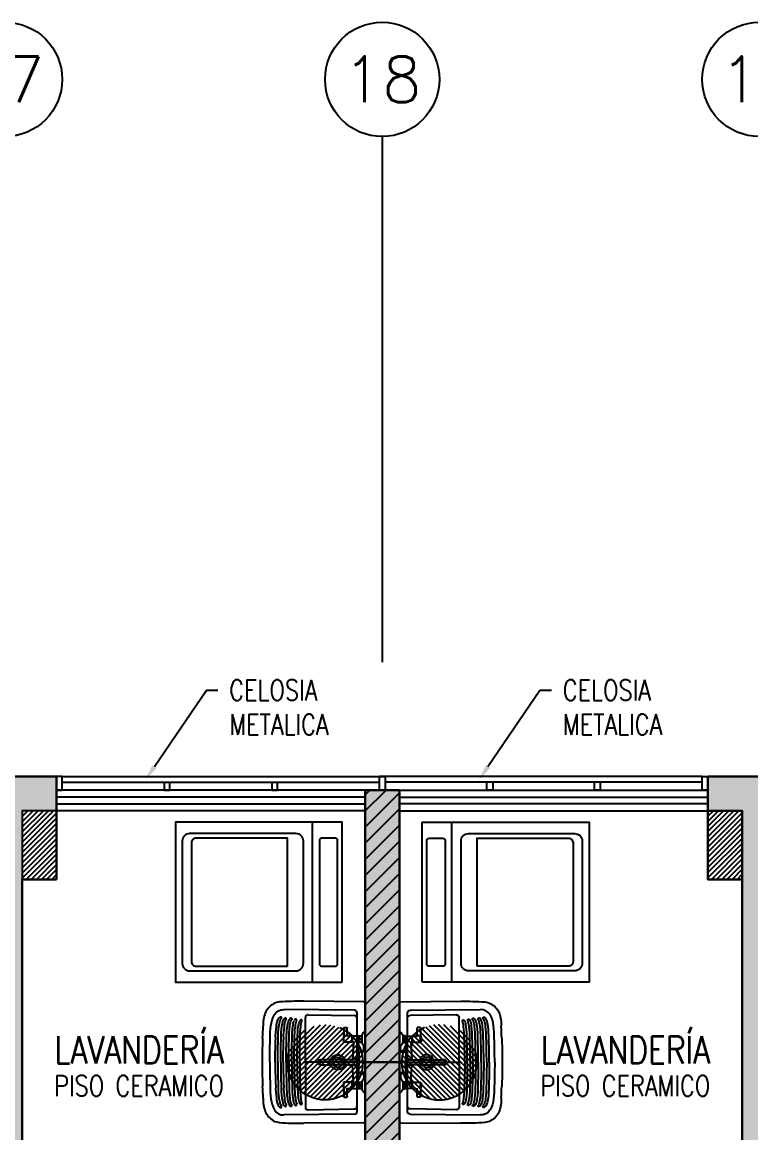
# Model space of a CAD drawing. Header units: millimetres. Extents: x -3 to 53, y -269 to 39.
# Drawn here: x 38.05 to 41.238, y -53.963 to -49.104 of the extents above; entities that cross this region are included whole.
import ezdxf
from ezdxf import colors
from ezdxf.entities.mleader import LeaderData, LeaderLine
from ezdxf.enums import TextEntityAlignment as Align
from ezdxf.math import Vec2, Vec3

# ---------------------------------------------------------------- set-up
doc = ezdxf.new("R2010")
doc.units = ezdxf.units.MM
doc.header["$LTSCALE"] = 15
doc.set_wipeout_variables(frame=1)
for name, pattern in [('DASHDOT', [1, 0.5, -0.25, 0, -0.25]), ('HIDDEN2', [0.1875, 0.125, -0.0625]), ('PHANTOM', [63.5, 31.75, -6.35, 6.35, -6.35, 6.35, -6.35]), ('PHANTOM2', [1.25, 0.625, -0.125, 0.125, -0.125, 0.125, -0.125])]:
    doc.linetypes.add(name, pattern=pattern)
doc.layers.get('0').update_dxf_attribs({"color": 250})
for name, color, linetype in [('A-COCINAS-LAV', 250, 'Continuous'), ('A-EJES', 251, 'PHANTOM'), ('A-EST HATCH', 250, 'Continuous'), ('A-EST PLACAS', 250, 'Continuous'), ('A-EST VIGAS', 250, 'HIDDEN2'), ('A-HATCH', 250, 'Continuous'), ('A-MOBILIARIO', 250, 'Continuous'), ('A-MURO BAJO', 251, 'Continuous'), ('A-TEXTO-ACABADO PISO', 250, 'Continuous'), ('A-TEXTO-AMBIENTE', 252, 'Continuous'), ('A-TEXTO-INDICACIONES', 250, 'Continuous'), ('MURO CF 60', 250, 'Continuous')]:
    doc.layers.add(name, color=color, linetype=linetype)
doc.layers.add('A-MUROS', color=252, linetype='Continuous', lineweight=30)
doc.styles.add('ROMANS', font='romans.shx', dxfattribs={"width": 0.8})
doc.styles.add('TXT_COTAS', font='romans.shx', dxfattribs={"width": 0.8})

# ---------------------------------------------------------------- blocks, each defined once
blk = doc.blocks.new('EST.PT')
at = {"layer": 'A-EST HATCH'}
h = blk.add_hatch(color=256, dxfattribs=at)
h.dxf.hatch_style = 1
h.paths.add_polyline_path([(39.55, -2.74), (39.55, 3.325), (38.05, 3.325), (38.05, 2.575), (37.9, 2.575), (37.9, 3.525), (39.7, 3.525), (39.7, 2.65), (41.2, 2.65), (41.2, 3.15), (41.35, 3.15), (41.35, 2.45), (39.7, 2.45), (39.7, -2.74)])
h.paths.add_polyline_path([(18.45, 7.325), (20.05, 7.325), (20.05, 10.425), (18.85, 10.425), (18.85, 10.575), (20.2, 10.575), (20.2, 7.175), (18.45, 7.175)])
h.paths.add_polyline_path([(17.65, 10.575), (17.5, 10.575), (17.5, 7.175), (17.65, 7.175)])
h.paths.add_polyline_path([(12.15, 11.05), (11.85, 11.05), (11.85, 10.9), (12, 10.9), (12, 7.825), (12.15, 7.825)])
h.paths.add_polyline_path([(15.1, 10.425), (15.1, 7.325), (16.7, 7.325), (16.7, 7.175), (14.95, 7.175), (14.95, 10.575), (16.3, 10.575), (16.3, 10.425)])
h.paths.add_polyline_path([(5.85, 10.9), (5.25, 10.9), (5.25, 11.05), (6, 11.05), (6, 7.65), (4.85, 7.65), (4.85, 7.8), (5.85, 7.8)])
h.paths.add_polyline_path([(4.05, 11.05), (4.05, 7.65), (3.9, 7.65), (3.9, 11.05)])
h.paths.add_polyline_path([(3.1, 7.8), (1.5, 7.8), (1.5, 10.9), (2.7, 10.9), (2.7, 11.05), (1.35, 11.05), (1.35, 7.65), (3.1, 7.65)])
h.paths.add_polyline_path([(5.85, -2.65), (5.25, -2.65), (5.25, -2.8), (6, -2.8), (6, 0.6), (4.85, 0.6), (4.85, 0.45), (5.85, 0.45)])
h.paths.add_polyline_path([(4.05, -2.8), (4.05, 0.6), (3.9, 0.6), (3.9, -2.8)])
h.paths.add_polyline_path([(3.1, 0.45), (1.5, 0.45), (1.5, -2.65), (2.7, -2.65), (2.7, -2.8), (1.35, -2.8), (1.35, 0.6), (3.1, 0.6)])
h.paths.add_polyline_path([(8.7, 0.7), (8.85, 0.7), (8.85, -2.65), (9, -2.65), (9, -2.8), (8.7, -2.8)])
h.paths.add_polyline_path([(18.45, 0.925), (20.05, 0.925), (20.05, -2.175), (18.85, -2.175), (18.85, -2.325), (20.2, -2.325), (20.2, 1.075), (18.45, 1.075)])
h.paths.add_polyline_path([(17.65, -2.325), (17.5, -2.325), (17.5, 1.075), (17.65, 1.075)])
h.paths.add_polyline_path([(12.15, -2.8), (11.85, -2.8), (11.85, -2.65), (12, -2.65), (12, 0.425), (12.15, 0.425)])
h.paths.add_polyline_path([(15.1, -2.175), (15.1, 0.925), (16.7, 0.925), (16.7, 1.075), (14.95, 1.075), (14.95, -2.325), (16.3, -2.325), (16.3, -2.175)])
h.paths.add_polyline_path([(31.6, 7.325), (30, 7.325), (30, 10.425), (31.2, 10.425), (31.2, 10.575), (29.85, 10.575), (29.85, 7.175), (31.6, 7.175)])
h.paths.add_polyline_path([(32.4, 10.575), (32.55, 10.575), (32.55, 7.175), (32.4, 7.175)])
h.paths.add_polyline_path([(38.2, 11.05), (38.2, 10.9), (38.05, 10.9), (38.05, 7.825), (37.9, 7.825), (37.9, 11.05)])
h.paths.add_polyline_path([(34.95, 10.425), (34.95, 7.325), (33.35, 7.325), (33.35, 7.175), (35.1, 7.175), (35.1, 10.575), (33.75, 10.575), (33.75, 10.425)])
h.paths.add_polyline_path([(39.7, 5.8), (41.35, 5.8), (41.35, 5.1), (41.2, 5.1), (41.2, 5.6), (39.7, 5.6), (39.7, 4.725), (37.9, 4.725), (37.9, 5.675), (38.05, 5.675), (38.05, 4.925), (39.55, 4.925), (39.55, 10.99), (39.7, 10.99)])
h.paths.add_polyline_path([(44.2, 10.9), (44.8, 10.9), (44.8, 11.05), (44.05, 11.05), (44.05, 7.65), (45.2, 7.65), (45.2, 7.8), (44.2, 7.8)])
h.paths.add_polyline_path([(46, 11.05), (46, 7.65), (46.15, 7.65), (46.15, 11.05)])
h.paths.add_polyline_path([(46.95, 7.8), (48.55, 7.8), (48.55, 10.9), (47.35, 10.9), (47.35, 11.05), (48.7, 11.05), (48.7, 7.65), (46.95, 7.65)])
h.paths.add_polyline_path([(46, -2.8), (46, 0.6), (46.15, 0.6), (46.15, -2.8)])
h.paths.add_polyline_path([(46.95, 0.45), (48.55, 0.45), (48.55, -2.65), (47.35, -2.65), (47.35, -2.8), (48.7, -2.8), (48.7, 0.6), (46.95, 0.6)])
h.paths.add_polyline_path([(41.35, 0.7), (41.2, 0.7), (41.2, -2.65), (41.05, -2.65), (41.05, -2.8), (41.35, -2.8)])
h.paths.add_polyline_path([(31.6, 0.925), (30, 0.925), (30, -2.175), (31.2, -2.175), (31.2, -2.325), (29.85, -2.325), (29.85, 1.075), (31.6, 1.075)])
h.paths.add_polyline_path([(32.4, -2.325), (32.55, -2.325), (32.55, 1.075), (32.4, 1.075)])
h.paths.add_polyline_path([(37.9, -2.8), (38.2, -2.8), (38.2, -2.65), (38.05, -2.65), (38.05, 0.425), (37.9, 0.425)])
h.paths.add_polyline_path([(34.95, -2.175), (34.95, 0.925), (33.35, 0.925), (33.35, 1.075), (35.1, 1.075), (35.1, -2.325), (33.75, -2.325), (33.75, -2.175)])
h.paths.add_polyline_path([(10.35, 3.525), (12.15, 3.525), (12.15, 2.575), (12, 2.575), (12, 3.325), (10.5, 3.325), (10.5, -2.74), (10.35, -2.74), (10.35, 2.45), (8.7, 2.45), (8.7, 3.15), (8.85, 3.15), (8.85, 2.65), (10.35, 2.65)])
h.paths.add_polyline_path([(44.05, -2.8), (44.05, 0.6), (45.2, 0.6), (45.2, 0.45), (44.2, 0.45), (44.2, -2.65), (44.8, -2.65), (44.8, -2.8)])
h.paths.add_polyline_path([(46.9532, 5.55), (47.1, 5.55), (47.1, 6.75), (44.95, 6.75), (44.95, 6.6), (45.4, 6.6), (45.4, 5), (45.6, 5), (45.6, 6.6), (46.95, 6.6), (46.95, 5.55)], flags=17)
h.paths.add_polyline_path([(46.9532, 2.7), (47.1, 2.7), (47.1, 1.5), (44.95, 1.5), (44.95, 1.65), (45.4, 1.65), (45.4, 3.25), (45.6, 3.25), (45.6, 1.65), (46.95, 1.65), (46.95, 2.7)], flags=17)
h.paths.add_polyline_path([(41.1999, 4.2), (44.05, 4.2), (44.05, 6.75), (44.2, 6.75), (44.2, 4.2), (46.95, 4.2), (46.95, 4.8), (47.1, 4.8), (47.1, 4.2), (49.9, 4.2), (49.9, 8.15), (49.85, 8.15), (49.85, 8.25), (50.05, 8.25), (50.05, 0), (49.85, 0), (49.85, 0.1), (49.9, 0.1), (49.9, 4.05), (47.1, 4.05), (47.1, 3.45), (46.95, 3.45), (46.95, 4.05), (44.2, 4.05), (44.2, 1.5), (44.05, 1.5), (44.05, 4.05), (41.1999, 4.05)])
h.paths.add_polyline_path([(41.35, 11.05), (41.35, 7.55), (41.2, 7.55), (41.2, 10.9), (41.05, 10.9), (41.05, 11.05)])
h.paths.add_polyline_path([(10.35, 10.99), (10.35, 5.8), (8.7, 5.8), (8.7, 5.1), (8.85, 5.1), (8.85, 5.6), (10.35, 5.6), (10.35, 4.725), (12.15, 4.725), (12.15, 5.675), (12, 5.675), (12, 4.925), (10.5, 4.925), (10.5, 10.99)])
h.paths.add_polyline_path([(2.95, 4.2), (0.15, 4.2), (0.15, 8.15), (0.2, 8.15), (0.2, 8.25), (0, 8.25), (0, 0), (0.2, 0), (0.2, 0.1), (0.15, 0.1), (0.15, 4.05), (2.95, 4.05), (2.95, 3.45), (3.1, 3.45), (3.1, 4.05), (5.85, 4.05), (5.85, 1.5), (6, 1.5), (6, 4.05), (8.8501, 4.05), (8.8501, 4.2), (6, 4.2), (6, 6.75), (5.85, 6.75), (5.85, 4.2), (3.1, 4.2), (3.1, 4.8), (2.95, 4.8)])
h.paths.add_polyline_path([(8.7, 11.05), (9, 11.05), (9, 10.9), (8.85, 10.9), (8.85, 7.55), (8.7, 7.55)])
h.paths.add_polyline_path([(3.0968, 5.55), (2.95, 5.55), (2.95, 6.75), (5.1, 6.75), (5.1, 6.6), (4.65, 6.6), (4.65, 5), (4.45, 5), (4.45, 6.6), (3.1, 6.6), (3.1, 5.55)], flags=17)
h.paths.add_polyline_path([(3.0968, 2.7), (2.95, 2.7), (2.95, 1.5), (5.1, 1.5), (5.1, 1.65), (4.65, 1.65), (4.65, 3.25), (4.45, 3.25), (4.45, 1.65), (3.1, 1.65), (3.1, 2.7)], flags=17)
h.paths.add_polyline_path([(23.35, 4.725), (23.2, 4.725), (23.2, 8.425), (23.35, 8.425)])
h.paths.add_polyline_path([(27.6, 4.725), (37, 4.725), (37, 4.875), (33.45, 4.875), (33.45, 6.275), (33.25, 6.275), (33.25, 4.875), (30.35, 4.875), (30.35, 6.275), (30.2, 6.275), (30.2, 4.875), (27.8, 4.875), (27.8, 6.125), (29.45, 6.125), (29.45, 6.275), (27.175, 6.275), (27.175, 6.125), (27.6, 6.125)])
h.paths.add_polyline_path([(27.15, 4.725), (25.15, 4.725), (25.15, 4.875), (27, 4.875), (27, 8.275), (25.15, 8.275), (25.15, 8.425), (27, 8.425), (27, 10.575), (27.85, 10.575), (27.85, 10.425), (27.15, 10.425)])
h.paths.add_polyline_path([(22.45, 6.125), (22.45, 4.725), (13.05, 4.725), (13.05, 4.875), (16.6, 4.875), (16.6, 6.275), (16.8, 6.275), (16.8, 4.875), (19.7, 4.875), (19.7, 6.275), (19.85, 6.275), (19.85, 4.875), (22.25, 4.875), (22.25, 6.125), (20.6, 6.125), (20.6, 6.275), (22.845, 6.275), (22.845, 6.125)])
h.paths.add_polyline_path([(22.87, 10.425), (22.2, 10.425), (22.2, 10.575), (23.02, 10.575), (23.02, 4.725), (22.87, 4.725)])
h.paths.add_polyline_path([(23.02, 1.95), (23.02, -2.325), (22.2, -2.325), (22.2, -2.175), (22.87, -2.175), (22.87, 1.95)])
h.paths.add_polyline_path([(21.05, 1.975), (21.05, 2.125), (22.82, 2.125), (22.82, 3.375), (20.3, 3.375), (20.3, 1.975), (20.15, 1.975), (20.15, 3.375), (16.8, 3.375), (16.8, 1.975), (16.6, 1.975), (16.6, 3.375), (13.05, 3.375), (13.05, 3.525), (23.02, 3.525), (23.02, 1.975)])
h.paths.add_polyline_path([(27, 1.95), (27, -1.775), (23.35, -1.775), (23.35, 0.875), (25.7, 0.875), (25.7, 1.425), (26, 1.425), (26, 1.575), (25.55, 1.575), (25.55, 1.025), (23.35, 1.025), (23.35, 3.375), (26, 3.375), (26, 3.525), (23.2, 3.525), (23.2, -1.925), (27, -1.925), (27, -2.325), (27.85, -2.325), (27.85, -2.175), (27.15, -2.175), (27.15, 1.95)])
h.paths.add_polyline_path([(29, 1.975), (29, 2.125), (27.2, 2.125), (27.2, 3.375), (29.75, 3.375), (29.75, 1.975), (29.9, 1.975), (29.9, 3.375), (33.25, 3.375), (33.25, 1.975), (33.45, 1.975), (33.45, 3.375), (37, 3.375), (37, 3.525), (27, 3.525), (27, 1.975)])
at = {"layer": 'A-EST PLACAS'}
for points in [[(38.2, 11.05), (38.2, 10.9), (38.05, 10.9), (38.05, 7.825), (37.9, 7.825), (37.9, 11.05)], [(41.35, 11.05), (41.35, 7.55), (41.2, 7.55), (41.2, 10.9), (41.05, 10.9), (41.05, 11.05)], [(39.7, 5.8), (41.35, 5.8), (41.35, 5.1), (41.2, 5.1), (41.2, 5.6), (39.7, 5.6), (39.7, 4.725), (37.9, 4.725), (37.9, 5.675), (38.05, 5.675), (38.05, 4.925), (39.55, 4.925), (39.55, 10.99), (39.7, 10.99)]]:
    blk.add_lwpolyline(points, close=True, dxfattribs=at)
at = {"layer": 'A-EST VIGAS'}
for points in [[(39.55, 10.99), (38.2, 10.99)], [(39.7, 10.99), (41.05, 10.99)]]:
    blk.add_lwpolyline(points, dxfattribs=at)
blk = doc.blocks.new('MEZCLADORA-P')
at = {"linetype": 'DASHDOT', "ltscale": 0.07}
blk.add_line((0, 0.2633), (0, -0.2869), dxfattribs=at)
for p, q in [((-0.1318, 0), (-0.0713, 0)), ((-0.0713, 0), (-0.0713, -0.0048)), ((0.0714, 0), (0.1319, 0)), ((0.1319, 0), (0.1319, -0.0048)), ((-0.1318, 0), (-0.1318, -0.0048)), ((-0.1178, -0.0145), (-0.0853, -0.0145)), ((-0.0875, -0.0265), (-0.1157, -0.0265)), ((-0.1141, -0.0265), (-0.1146, -0.027)), ((-0.0886, -0.027), (-0.1146, -0.027)), ((-0.1146, -0.027), (-0.1146, -0.056)), ((-0.0891, -0.0265), (-0.0886, -0.027)), ((-0.0886, -0.027), (-0.0886, -0.0285)), ((-0.0865, -0.0305), (-0.0015, -0.0262)), ((-0.011, -0.0405), (-0.011, -0.0805)), ((0.086, -0.0304), (0.0015, -0.0262)), ((0.011, -0.0805), (0.011, -0.0405)), ((0.0714, 0), (0.0714, -0.0048)), ((0.0854, -0.0145), (0.1179, -0.0145)), ((0.1157, -0.0265), (0.0875, -0.0265)), ((0.0886, -0.0265), (0.0881, -0.027)), ((0.1151, -0.027), (0.0881, -0.027)), ((0.0881, -0.0285), (0.0881, -0.027)), ((0.0926, -0.0379), (0.0926, -0.0379)), ((0.1146, -0.0265), (0.1151, -0.027)), ((0.1151, -0.056), (0.1151, -0.027)), ((-0.1526, -0.078), (-0.1501, -0.078)), ((-0.1526, -0.093), (-0.1526, -0.078)), ((-0.1501, -0.093), (-0.1526, -0.093)), ((-0.1242, -0.078), (-0.1501, -0.078)), ((-0.1501, -0.093), (-0.1242, -0.093)), ((-0.1129, -0.078), (-0.1242, -0.078)), ((-0.1242, -0.093), (-0.1129, -0.093)), ((-0.0876, -0.057), (-0.1156, -0.057)), ((-0.1156, -0.057), (-0.1156, -0.078)), ((-0.1146, -0.056), (-0.0886, -0.056)), ((-0.1141, -0.0565), (-0.1146, -0.056)), ((-0.0891, -0.0565), (-0.1141, -0.0565)), ((-0.1137, -0.093), (-0.1137, -0.0932)), ((-0.0876, -0.093), (-0.1129, -0.093)), ((-0.1031, -0.0954), (-0.1001, -0.0954)), ((-0.0895, -0.093), (-0.0895, -0.0932)), ((-0.0891, -0.0565), (-0.0886, -0.056)), ((-0.0886, -0.0525), (-0.0886, -0.056)), ((-0.0876, -0.057), (-0.0876, -0.093)), ((-0.0865, -0.0505), (-0.011, -0.0543)), ((-0.011, -0.0805), (-0.011, -0.1514)), ((0.086, -0.0506), (0.011, -0.0543)), ((0.011, -0.0805), (0.011, -0.1514)), ((0.1156, -0.057), (0.0876, -0.057)), ((0.0876, -0.057), (0.0876, -0.093)), ((0.1129, -0.093), (0.0876, -0.093)), ((0.0881, -0.056), (0.0881, -0.0525)), ((0.0881, -0.056), (0.1151, -0.056)), ((0.0886, -0.0565), (0.0881, -0.056)), ((0.1146, -0.0565), (0.0886, -0.0565)), ((0.0895, -0.093), (0.0895, -0.0932)), ((0.0896, -0.0565), (0.0896, -0.057)), ((0.1001, -0.0954), (0.1031, -0.0954)), ((0.1242, -0.078), (0.1129, -0.078)), ((0.1129, -0.093), (0.1242, -0.093)), ((0.1136, -0.0565), (0.1136, -0.057)), ((0.1137, -0.093), (0.1137, -0.0932)), ((0.1146, -0.0565), (0.1151, -0.056)), ((0.1156, -0.057), (0.1156, -0.078)), ((0.1501, -0.078), (0.1242, -0.078)), ((0.1242, -0.093), (0.1501, -0.093)), ((0.1501, -0.078), (0.1526, -0.078)), ((0.1526, -0.093), (0.1501, -0.093)), ((0.1526, -0.093), (0.1526, -0.078)), ((-0.011, -0.1514), (-0.011, -0.1885)), ((-0.011, -0.1885), (-0.011, -0.1905)), ((-0.011, -0.1969), (-0.011, -0.1905)), ((0.011, -0.1885), (0.011, -0.1514)), ((0.011, -0.1885), (0.011, -0.1905)), ((0.011, -0.1969), (0.011, -0.1905))]:
    blk.add_line(p, q)
for centre, radius, start, end in [((-0.1303, -0.0048), 0.0015, 180, 228.4626), ((-0.0982, 0.0315), 0.05, 228.4626, 246.8453), ((-0.1083, -0.0205), 0.0095, 140.8333, 144.6655), ((-0.1083, -0.0205), 0.0095, 215.3345, 219.1667), ((-0.0948, -0.0205), 0.0095, 35.3345, 39.1667), ((-0.0948, -0.0205), 0.0095, 320.8333, 324.6655), ((-0.105, 0.0315), 0.05, 293.1547, 311.5374), ((-0.0728, -0.0048), 0.0015, 311.5374, 0), ((0, -0.0405), 0.0143, 320.0451, 219.9549), ((0, -0.0405), 0.0143, 320.5275, 219.4725), ((0, -0.0405), 0.014, 321.7868, 218.2132), ((0, -0.0405), 0.011, 0, 180), ((0.0729, -0.0048), 0.0015, 180, 228.4626), ((0.105, 0.0315), 0.05, 228.4626, 246.8453), ((0.0949, -0.0205), 0.0095, 140.8333, 144.6655), ((0.0949, -0.0205), 0.0095, 215.3345, 219.1667), ((0.1084, -0.0205), 0.0095, 35.3345, 39.1667), ((0.1084, -0.0205), 0.0095, 320.8333, 324.6655), ((0.0982, 0.0315), 0.05, 293.1547, 311.5374), ((0.1304, -0.0048), 0.0015, 311.5374, 0), ((-0.1127, -0.0932), 0.001, 180, 255.7593), ((-0.1031, -0.0554), 0.04, 255.7593, 270), ((-0.1001, -0.0554), 0.04, 270, 284.2407), ((-0.0905, -0.0932), 0.001, 284.2407, 0), ((0.0905, -0.0932), 0.001, 180, 255.7593), ((0.1001, -0.0554), 0.04, 255.7593, 270), ((0.1031, -0.0554), 0.04, 270, 284.2407), ((0.1127, -0.0932), 0.001, 284.2407, 0)]:
    blk.add_arc(centre, radius, start, end)
for centre, major_axis, ratio, start_param, end_param in [((-0.0016, -0.0243), (0.00195, 0.00019), 0.977728, 4.694416, 4.711947), ((0.0016, -0.0243), (0.00197, -0.00016), 0.989596, 4.695691, 4.715329), ((0, -0.1905), (-0.011, 0), 0.927184, 0, 3.141593), ((0, -0.1905), (0.011, 0), 0.927184, 3.141593, 6.283185)]:
    blk.add_ellipse(centre, major_axis=major_axis, ratio=ratio, start_param=start_param, end_param=end_param)
for points, knots in [([(-0.1161, -0.026), (-0.1161, -0.026), (-0.1161, -0.0259), (-0.1161, -0.0257), (-0.1161, -0.0255), (-0.1161, -0.0251), (-0.1161, -0.0248), (-0.1161, -0.0244), (-0.1161, -0.0242), (-0.1161, -0.0237), (-0.1161, -0.0234), (-0.1161, -0.0228), (-0.1161, -0.0223), (-0.1161, -0.0214), (-0.1161, -0.0209), (-0.1161, -0.0201), (-0.1161, -0.0196), (-0.1161, -0.0187), (-0.1161, -0.0182), (-0.1161, -0.0176), (-0.1161, -0.0173), (-0.1161, -0.0168), (-0.1161, -0.0166), (-0.1161, -0.0162), (-0.1161, -0.0159), (-0.1161, -0.0155), (-0.1161, -0.0153), (-0.1161, -0.0151), (-0.1161, -0.015), (-0.1161, -0.015)], [1.912506, 1.912506, 1.912506, 1.912506, 2.09167, 2.09167, 2.270834, 2.270834, 2.409757, 2.409757, 2.503909, 2.503909, 2.59806, 2.59806, 2.741232, 2.741232, 2.868759, 2.868759, 2.996286, 2.996286, 3.139457, 3.139457, 3.233609, 3.233609, 3.32776, 3.32776, 3.466683, 3.466683, 3.645847, 3.645847, 3.825012, 3.825012, 3.825012, 3.825012]), ([(-0.1088, -0.026), (-0.1083, -0.026), (-0.1078, -0.0259), (-0.1067, -0.0257), (-0.1061, -0.0255), (-0.1053, -0.0251), (-0.1049, -0.0248), (-0.1043, -0.0244), (-0.1041, -0.0242), (-0.1036, -0.0237), (-0.1034, -0.0234), (-0.103, -0.0228), (-0.1028, -0.0223), (-0.1026, -0.0214), (-0.1025, -0.0209), (-0.1025, -0.0201), (-0.1026, -0.0196), (-0.1028, -0.0187), (-0.103, -0.0182), (-0.1034, -0.0176), (-0.1036, -0.0173), (-0.1041, -0.0168), (-0.1043, -0.0166), (-0.1049, -0.0162), (-0.1053, -0.0159), (-0.1061, -0.0155), (-0.1067, -0.0153), (-0.1078, -0.0151), (-0.1083, -0.015), (-0.1088, -0.015), (-0.1094, -0.015), (-0.1099, -0.0151), (-0.111, -0.0153), (-0.1116, -0.0155), (-0.1124, -0.0159), (-0.1128, -0.0162), (-0.1134, -0.0166), (-0.1136, -0.0168), (-0.1141, -0.0173), (-0.1143, -0.0176), (-0.1147, -0.0182), (-0.1149, -0.0187), (-0.1151, -0.0196), (-0.1152, -0.0201), (-0.1152, -0.0209), (-0.1151, -0.0214), (-0.1149, -0.0223), (-0.1147, -0.0228), (-0.1143, -0.0234), (-0.1141, -0.0237), (-0.1136, -0.0242), (-0.1134, -0.0244), (-0.1128, -0.0248), (-0.1124, -0.0251), (-0.1116, -0.0255), (-0.111, -0.0257), (-0.1099, -0.0259), (-0.1094, -0.026), (-0.1088, -0.026)], [1.912506, 1.912506, 1.912506, 1.912506, 2.09167, 2.09167, 2.270834, 2.270834, 2.409757, 2.409757, 2.503909, 2.503909, 2.59806, 2.59806, 2.741232, 2.741232, 2.868759, 2.868759, 2.996286, 2.996286, 3.139457, 3.139457, 3.233609, 3.233609, 3.32776, 3.32776, 3.466683, 3.466683, 3.645847, 3.645847, 3.825012, 3.825012, 3.825012, 4.004176, 4.004176, 4.18334, 4.18334, 4.322263, 4.322263, 4.416415, 4.416415, 4.510566, 4.510566, 4.653737, 4.653737, 4.781264, 4.781264, 4.908792, 4.908792, 5.051963, 5.051963, 5.146114, 5.146114, 5.240266, 5.240266, 5.379189, 5.379189, 5.558353, 5.558353, 5.737517, 5.737517, 5.737517, 5.737517]), ([(-0.0944, -0.026), (-0.0938, -0.026), (-0.0933, -0.0259), (-0.0922, -0.0257), (-0.0916, -0.0255), (-0.0908, -0.0251), (-0.0904, -0.0248), (-0.0898, -0.0244), (-0.0896, -0.0242), (-0.0891, -0.0237), (-0.0889, -0.0234), (-0.0885, -0.0228), (-0.0883, -0.0223), (-0.0881, -0.0214), (-0.088, -0.0209), (-0.088, -0.0201), (-0.0881, -0.0196), (-0.0883, -0.0187), (-0.0885, -0.0182), (-0.0889, -0.0176), (-0.0891, -0.0173), (-0.0896, -0.0168), (-0.0898, -0.0166), (-0.0904, -0.0162), (-0.0908, -0.0159), (-0.0916, -0.0155), (-0.0922, -0.0153), (-0.0933, -0.0151), (-0.0938, -0.015), (-0.0944, -0.015), (-0.0949, -0.015), (-0.0954, -0.0151), (-0.0965, -0.0153), (-0.0971, -0.0155), (-0.0979, -0.0159), (-0.0983, -0.0162), (-0.0989, -0.0166), (-0.0991, -0.0168), (-0.0996, -0.0173), (-0.0998, -0.0176), (-0.1002, -0.0182), (-0.1004, -0.0187), (-0.1006, -0.0196), (-0.1007, -0.0201), (-0.1007, -0.0209), (-0.1006, -0.0214), (-0.1004, -0.0223), (-0.1002, -0.0228), (-0.0998, -0.0234), (-0.0996, -0.0237), (-0.0991, -0.0242), (-0.0989, -0.0244), (-0.0983, -0.0248), (-0.0979, -0.0251), (-0.0971, -0.0255), (-0.0965, -0.0257), (-0.0954, -0.0259), (-0.0949, -0.026), (-0.0944, -0.026)], [-1.912506, -1.912506, -1.912506, -1.912506, -1.733342, -1.733342, -1.554177, -1.554177, -1.415254, -1.415254, -1.321103, -1.321103, -1.226951, -1.226951, -1.08378, -1.08378, -0.956253, -0.956253, -0.828726, -0.828726, -0.685555, -0.685555, -0.591403, -0.591403, -0.497251, -0.497251, -0.358328, -0.358328, -0.179164, -0.179164, 0, 0, 0, 0.179164, 0.179164, 0.358328, 0.358328, 0.497251, 0.497251, 0.591403, 0.591403, 0.685555, 0.685555, 0.828726, 0.828726, 0.956253, 0.956253, 1.08378, 1.08378, 1.226951, 1.226951, 1.321103, 1.321103, 1.415254, 1.415254, 1.554177, 1.554177, 1.733342, 1.733342, 1.912506, 1.912506, 1.912506, 1.912506]), ([(-0.0886, -0.0285), (-0.0886, -0.0287), (-0.0886, -0.0289), (-0.0884, -0.0293), (-0.0883, -0.0295), (-0.0881, -0.0299), (-0.0879, -0.03), (-0.0876, -0.0303), (-0.0874, -0.0303), (-0.0869, -0.0305), (-0.0867, -0.0305), (-0.0865, -0.0305)], [0.0014961, 0.0014961, 0.0014961, 0.0014961, 0.0628341, 0.0628341, 0.1278738, 0.1278738, 0.192655, 0.192655, 0.2586819, 0.2586819, 0.3211409, 0.3211409, 0.3211409, 0.3211409]), ([(-0.0871, -0.015), (-0.0871, -0.015), (-0.0871, -0.0151), (-0.0871, -0.0153), (-0.0871, -0.0155), (-0.0871, -0.0159), (-0.0871, -0.0162), (-0.0871, -0.0166), (-0.0871, -0.0168), (-0.0871, -0.0173), (-0.0871, -0.0176), (-0.0871, -0.0182), (-0.0871, -0.0187), (-0.0871, -0.0196), (-0.0871, -0.0201), (-0.0871, -0.0209), (-0.0871, -0.0214), (-0.0871, -0.0223), (-0.0871, -0.0228), (-0.0871, -0.0234), (-0.0871, -0.0237), (-0.0871, -0.0242), (-0.0871, -0.0244), (-0.0871, -0.0248), (-0.0871, -0.0251), (-0.0871, -0.0255), (-0.0871, -0.0257), (-0.0871, -0.0259), (-0.0871, -0.026), (-0.0871, -0.026)], [0, 0, 0, 0, 0.179164, 0.179164, 0.358328, 0.358328, 0.497251, 0.497251, 0.591403, 0.591403, 0.685555, 0.685555, 0.828726, 0.828726, 0.956253, 0.956253, 1.08378, 1.08378, 1.226951, 1.226951, 1.321103, 1.321103, 1.415254, 1.415254, 1.554177, 1.554177, 1.733342, 1.733342, 1.912506, 1.912506, 1.912506, 1.912506]), ([(0.0014, -0.0262), (0.0014, -0.0262), (0.0014, -0.0262), (0.0015, -0.0262), (0.0015, -0.0262), (0.0015, -0.0262)], [0, 0, 0, 0, 0.003858876, 0.003858876, 0.005459734, 0.005459734, 0.005459734, 0.005459734]), ([(0.086, -0.0305), (0.0862, -0.0305), (0.0864, -0.0304), (0.0869, -0.0303), (0.0871, -0.0302), (0.0874, -0.03), (0.0876, -0.0298), (0.0878, -0.0295), (0.0879, -0.0293), (0.0881, -0.0289), (0.0881, -0.0287), (0.0881, -0.0285)], [0.0009309, 0.0009309, 0.0009309, 0.0009309, 0.0631461, 0.0631461, 0.1284888, 0.1284888, 0.1937028, 0.1937028, 0.260157, 0.260157, 0.3196739, 0.3196739, 0.3196739, 0.3196739]), ([(0.0871, -0.026), (0.0871, -0.026), (0.0871, -0.0259), (0.0871, -0.0257), (0.0871, -0.0255), (0.0871, -0.0251), (0.0871, -0.0248), (0.0871, -0.0244), (0.0871, -0.0242), (0.0871, -0.0237), (0.0871, -0.0234), (0.0871, -0.0228), (0.0871, -0.0223), (0.0871, -0.0214), (0.0871, -0.0209), (0.0871, -0.0201), (0.0871, -0.0196), (0.0871, -0.0187), (0.0871, -0.0182), (0.0871, -0.0176), (0.0871, -0.0173), (0.0871, -0.0168), (0.0871, -0.0166), (0.0871, -0.0162), (0.0871, -0.0159), (0.0871, -0.0155), (0.0871, -0.0153), (0.0871, -0.0151), (0.0871, -0.015), (0.0871, -0.015)], [1.912506, 1.912506, 1.912506, 1.912506, 2.09167, 2.09167, 2.270834, 2.270834, 2.409757, 2.409757, 2.503909, 2.503909, 2.59806, 2.59806, 2.741232, 2.741232, 2.868759, 2.868759, 2.996286, 2.996286, 3.139457, 3.139457, 3.233609, 3.233609, 3.32776, 3.32776, 3.466683, 3.466683, 3.645847, 3.645847, 3.825012, 3.825012, 3.825012, 3.825012]), ([(0.0944, -0.026), (0.0949, -0.026), (0.0954, -0.0259), (0.0965, -0.0257), (0.0971, -0.0255), (0.0979, -0.0251), (0.0983, -0.0248), (0.0989, -0.0244), (0.0991, -0.0242), (0.0996, -0.0237), (0.0998, -0.0234), (0.1002, -0.0228), (0.1004, -0.0223), (0.1006, -0.0214), (0.1007, -0.0209), (0.1007, -0.0201), (0.1006, -0.0196), (0.1004, -0.0187), (0.1002, -0.0182), (0.0998, -0.0176), (0.0996, -0.0173), (0.0991, -0.0168), (0.0989, -0.0166), (0.0983, -0.0162), (0.0979, -0.0159), (0.0971, -0.0155), (0.0965, -0.0153), (0.0954, -0.0151), (0.0949, -0.015), (0.0944, -0.015), (0.0938, -0.015), (0.0933, -0.0151), (0.0922, -0.0153), (0.0916, -0.0155), (0.0908, -0.0159), (0.0904, -0.0162), (0.0898, -0.0166), (0.0896, -0.0168), (0.0891, -0.0173), (0.0889, -0.0176), (0.0885, -0.0182), (0.0883, -0.0187), (0.0881, -0.0196), (0.088, -0.0201), (0.088, -0.0209), (0.0881, -0.0214), (0.0883, -0.0223), (0.0885, -0.0228), (0.0889, -0.0234), (0.0891, -0.0237), (0.0896, -0.0242), (0.0898, -0.0244), (0.0904, -0.0248), (0.0908, -0.0251), (0.0916, -0.0255), (0.0922, -0.0257), (0.0933, -0.0259), (0.0938, -0.026), (0.0944, -0.026)], [1.912506, 1.912506, 1.912506, 1.912506, 2.09167, 2.09167, 2.270834, 2.270834, 2.409757, 2.409757, 2.503909, 2.503909, 2.59806, 2.59806, 2.741232, 2.741232, 2.868759, 2.868759, 2.996286, 2.996286, 3.139457, 3.139457, 3.233609, 3.233609, 3.32776, 3.32776, 3.466683, 3.466683, 3.645847, 3.645847, 3.825012, 3.825012, 3.825012, 4.004176, 4.004176, 4.18334, 4.18334, 4.322263, 4.322263, 4.416415, 4.416415, 4.510566, 4.510566, 4.653737, 4.653737, 4.781264, 4.781264, 4.908792, 4.908792, 5.051963, 5.051963, 5.146114, 5.146114, 5.240266, 5.240266, 5.379189, 5.379189, 5.558353, 5.558353, 5.737517, 5.737517, 5.737517, 5.737517]), ([(0.1088, -0.026), (0.1094, -0.026), (0.1099, -0.0259), (0.111, -0.0257), (0.1116, -0.0255), (0.1124, -0.0251), (0.1128, -0.0248), (0.1134, -0.0244), (0.1136, -0.0242), (0.1141, -0.0237), (0.1143, -0.0234), (0.1147, -0.0228), (0.1149, -0.0223), (0.1151, -0.0214), (0.1152, -0.0209), (0.1152, -0.0201), (0.1151, -0.0196), (0.1149, -0.0187), (0.1147, -0.0182), (0.1143, -0.0176), (0.1141, -0.0173), (0.1136, -0.0168), (0.1134, -0.0166), (0.1128, -0.0162), (0.1124, -0.0159), (0.1116, -0.0155), (0.111, -0.0153), (0.1099, -0.0151), (0.1094, -0.015), (0.1088, -0.015), (0.1083, -0.015), (0.1078, -0.0151), (0.1067, -0.0153), (0.1061, -0.0155), (0.1053, -0.0159), (0.1049, -0.0162), (0.1043, -0.0166), (0.1041, -0.0168), (0.1036, -0.0173), (0.1034, -0.0176), (0.103, -0.0182), (0.1028, -0.0187), (0.1026, -0.0196), (0.1025, -0.0201), (0.1025, -0.0209), (0.1026, -0.0214), (0.1028, -0.0223), (0.103, -0.0228), (0.1034, -0.0234), (0.1036, -0.0237), (0.1041, -0.0242), (0.1043, -0.0244), (0.1049, -0.0248), (0.1053, -0.0251), (0.1061, -0.0255), (0.1067, -0.0257), (0.1078, -0.0259), (0.1083, -0.026), (0.1088, -0.026)], [-1.912506, -1.912506, -1.912506, -1.912506, -1.733342, -1.733342, -1.554177, -1.554177, -1.415254, -1.415254, -1.321103, -1.321103, -1.226951, -1.226951, -1.08378, -1.08378, -0.956253, -0.956253, -0.828726, -0.828726, -0.685555, -0.685555, -0.591403, -0.591403, -0.497251, -0.497251, -0.358328, -0.358328, -0.179164, -0.179164, 0, 0, 0, 0.179164, 0.179164, 0.358328, 0.358328, 0.497251, 0.497251, 0.591403, 0.591403, 0.685555, 0.685555, 0.828726, 0.828726, 0.956253, 0.956253, 1.08378, 1.08378, 1.226951, 1.226951, 1.321103, 1.321103, 1.415254, 1.415254, 1.554177, 1.554177, 1.733342, 1.733342, 1.912506, 1.912506, 1.912506, 1.912506]), ([(0.1161, -0.015), (0.1161, -0.015), (0.1161, -0.0151), (0.1161, -0.0153), (0.1161, -0.0155), (0.1161, -0.0159), (0.1161, -0.0162), (0.1161, -0.0166), (0.1161, -0.0168), (0.1161, -0.0173), (0.1161, -0.0176), (0.1161, -0.0182), (0.1161, -0.0187), (0.1161, -0.0196), (0.1161, -0.0201), (0.1161, -0.0209), (0.1161, -0.0214), (0.1161, -0.0223), (0.1161, -0.0228), (0.1161, -0.0234), (0.1161, -0.0237), (0.1161, -0.0242), (0.1161, -0.0244), (0.1161, -0.0248), (0.1161, -0.0251), (0.1161, -0.0255), (0.1161, -0.0257), (0.1161, -0.0259), (0.1161, -0.026), (0.1161, -0.026)], [0, 0, 0, 0, 0.179164, 0.179164, 0.358328, 0.358328, 0.497251, 0.497251, 0.591403, 0.591403, 0.685555, 0.685555, 0.828726, 0.828726, 0.956253, 0.956253, 1.08378, 1.08378, 1.226951, 1.226951, 1.321103, 1.321103, 1.415254, 1.415254, 1.554177, 1.554177, 1.733342, 1.733342, 1.912506, 1.912506, 1.912506, 1.912506]), ([(-0.0865, -0.0505), (-0.0867, -0.0505), (-0.0869, -0.0505), (-0.0873, -0.0507), (-0.0875, -0.0507), (-0.0879, -0.051), (-0.0881, -0.0511), (-0.0883, -0.0515), (-0.0884, -0.0517), (-0.0886, -0.0521), (-0.0886, -0.0523), (-0.0886, -0.0525)], [0, 0, 0, 0, 0.0632739, 0.0632739, 0.1284986, 0.1284986, 0.1931331, 0.1931331, 0.2588948, 0.2588948, 0.322347, 0.322347, 0.322347, 0.322347]), ([(0.0881, -0.0525), (0.0881, -0.0523), (0.0881, -0.0521), (0.0879, -0.0517), (0.0878, -0.0515), (0.0876, -0.0512), (0.0874, -0.051), (0.0871, -0.0508), (0.0869, -0.0507), (0.0864, -0.0506), (0.0862, -0.0505), (0.086, -0.0505)], [0.0009616, 0.0009616, 0.0009616, 0.0009616, 0.0627142, 0.0627142, 0.1276947, 0.1276947, 0.1924362, 0.1924362, 0.2584085, 0.2584085, 0.3218037, 0.3218037, 0.3218037, 0.3218037]), ([(0.011, -0.1969), (0.011, -0.198), (0.0108, -0.199), (0.0101, -0.2011), (0.0095, -0.2021), (0.0082, -0.2038), (0.0073, -0.2046), (0.0054, -0.2059), (0.0043, -0.2064), (0.0021, -0.207), (0.0009, -0.2072), (-0.0015, -0.2071), (-0.0026, -0.2069), (-0.0048, -0.2062), (-0.0059, -0.2056), (-0.0077, -0.2042), (-0.0085, -0.2034), (-0.0098, -0.2016), (-0.0103, -0.2006), (-0.0109, -0.1987), (-0.011, -0.1978), (-0.011, -0.1969)], [4.328417, 4.328417, 4.328417, 4.328417, 4.64395, 4.64395, 4.960575, 4.960575, 5.279717, 5.279717, 5.601363, 5.601363, 5.924602, 5.924602, 6.248311, 6.248311, 6.571371, 6.571371, 6.892655, 6.892655, 7.211325, 7.211325, 7.470009, 7.470009, 7.470009, 7.470009])]:
    blk.add_open_spline(points, degree=3, knots=knots)
for points in [[(-0.093, -0.0371), (-0.093, -0.0371), (-0.093, -0.0371), (-0.093, -0.0371)], [(-0.0015, -0.0262), (-0.0015, -0.0262), (-0.0015, -0.0262), (-0.0015, -0.0262)], [(-0.0015, -0.0262), (-0.0015, -0.0262), (-0.0014, -0.0262), (-0.0014, -0.0262)], [(0.0015, -0.0262), (0.0015, -0.0262), (0.0015, -0.0262), (0.0015, -0.0262)], [(-0.0886, -0.0525), (-0.0886, -0.0525), (-0.0886, -0.0525), (-0.0886, -0.0525)], [(-0.0865, -0.0505), (-0.0865, -0.0505), (-0.0865, -0.0505), (-0.0865, -0.0505)], [(0.0881, -0.0525), (0.0881, -0.0525), (0.0881, -0.0525), (0.0881, -0.0525)]]:
    blk.add_open_spline(points, degree=3)
blk = doc.blocks.new('LAV-AMAZ-LAV_01')
blk.add_wipeout([(0.26, 0), (0.2622, -0.0005), (0.2636, -0.0015), (0.2646, -0.0029), (0.265, -0.005), (0.2669, -0.2686), (0.2669, -0.2806), (0.2668, -0.3016), (0.2663, -0.3212), (0.2658, -0.3369), (0.2649, -0.3544), (0.2637, -0.3738), (0.2622, -0.3835), (0.2599, -0.3912), (0.256, -0.3998), (0.2526, -0.4053), (0.248, -0.4118), (0.2384, -0.4219), (0.2336, -0.426), (0.2274, -0.4303), (0.2218, -0.4337), (0.2153, -0.4368), (0.2095, -0.4389), (0.2006, -0.4416), (0.191, -0.4437), (0.1829, -0.445), (0.1696, -0.4461), (0.165, -0.4462), (0.1572, -0.4459), (0.1314, -0.4466), (0.1057, -0.4481), (0.0834, -0.4489), (0.0611, -0.4495), (0.0413, -0.4498), (0.0031, -0.45), (-0.0305, -0.4499), (-0.0611, -0.4495), (-0.0834, -0.4489), (-0.1057, -0.4481), (-0.1314, -0.4466), (-0.1572, -0.4459), (-0.165, -0.4462), (-0.1772, -0.4456), (-0.1867, -0.4445), (-0.1955, -0.4428), (-0.2037, -0.4407), (-0.2104, -0.4386), (-0.2153, -0.4368), (-0.223, -0.433), (-0.231, -0.4279), (-0.2384, -0.4219), (-0.245, -0.4153), (-0.2509, -0.4079), (-0.2556, -0.4005), (-0.2593, -0.3928), (-0.2612, -0.3876), (-0.2627, -0.3815), (-0.2637, -0.3738), (-0.2647, -0.3576), (-0.2655, -0.3419), (-0.2661, -0.3284), (-0.2663, -0.3212), (-0.2667, -0.3081), (-0.2669, -0.2902), (-0.2669, -0.2686), (-0.2665, -0.2127), (-0.266, -0.1368), (-0.265, -0.005), (-0.2647, -0.0032), (-0.2636, -0.0015), (-0.2621, -0.0004), (-0.26, 0)])
for p, q in [((0.26, 0), (-0.26, 0)), ((-0.265, -0.005), (-0.2669, -0.2686)), ((-0.2271, -0.0469), (-0.2308, -0.3547)), ((0.2151, -0.035), (-0.2151, -0.035)), ((-0.208, -0.2488), (-0.2042, -0.0468)), ((0.208, -0.2488), (0.2042, -0.0468)), ((0.2271, -0.0469), (0.2308, -0.3547)), ((0.265, -0.005), (0.2669, -0.2686)), ((0, -0.261), (-0.196, -0.261)), ((0, -0.261), (0.196, -0.261))]:
    blk.add_line(p, q)
for points in [[(-0.0001, -0.286, -0.004924), (-0.06, -0.2855, -0.005443), (-0.1041, -0.2841, -0.041272), (-0.157, -0.281, -0.059773), (-0.1802, -0.2762, -0.37117)], [(-0.0001, -0.297, -0.004924), (-0.06, -0.2965, -0.005443), (-0.1041, -0.2951, -0.041272), (-0.157, -0.292, -0.045554), (-0.1778, -0.2875)], [(0.0001, -0.286, 0.004924), (0.06, -0.2855, 0.005443), (0.1041, -0.2841, 0.041272), (0.157, -0.281, 0.059773), (0.1802, -0.2762, 0.37117)], [(0.0001, -0.297, 0.004924), (0.06, -0.2965, 0.005443), (0.1041, -0.2951, 0.041272), (0.157, -0.292, 0.045554), (0.1778, -0.2875)], [(-0.0001, -0.334, -0.004924), (-0.06, -0.3335, -0.005443), (-0.1041, -0.3321, -0.041272), (-0.157, -0.329, -0.078711), (-0.1799, -0.3243, -0.062731), (-0.1859, -0.3211, -0.37117)], [(-0.0001, -0.345, -0.004924), (-0.06, -0.3445, -0.005443), (-0.1041, -0.3431, -0.041272), (-0.157, -0.34, -0.078711), (-0.1799, -0.3353, -0.054156), (-0.1851, -0.3326, -0.37117)], [(-0.0001, -0.321, -0.004924), (-0.06, -0.3205, -0.005443), (-0.1041, -0.3191, -0.041272), (-0.157, -0.316, -0.068069), (-0.1833, -0.3101, -0.158546)], [(-0.0001, -0.31, -0.004924), (-0.06, -0.3095, -0.005443), (-0.1041, -0.3081, -0.041272), (-0.157, -0.305, -0.066903), (-0.1829, -0.2992, -0.004021)], [(0.0001, -0.31, 0.004924), (0.06, -0.3095, 0.005443), (0.1041, -0.3081, 0.041272), (0.157, -0.305, 0.066903), (0.1829, -0.2992, 0.004021)], [(0.0001, -0.321, 0.004924), (0.06, -0.3205, 0.005443), (0.1041, -0.3191, 0.041272), (0.157, -0.316, 0.068069), (0.1833, -0.3101, 0.158546)], [(0.0001, -0.334, 0.004924), (0.06, -0.3335, 0.005443), (0.1041, -0.3321, 0.041272), (0.157, -0.329, 0.078711), (0.1799, -0.3243, 0.062731), (0.1859, -0.3211, 0.37117)], [(0.0001, -0.345, 0.004924), (0.06, -0.3445, 0.005443), (0.1041, -0.3431, 0.041272), (0.157, -0.34, 0.078711), (0.1799, -0.3353, 0.054156), (0.1851, -0.3326, 0.37117)], [(0, -0.417, -0.004925), (-0.0604, -0.4165, -0.00535), (-0.1043, -0.4151, -0.04023), (-0.1597, -0.4119, -0.10491), (-0.2087, -0.3967, -0.253945), (-0.2308, -0.3547, -0.253945)], [(-0.0001, -0.393, -0.004924), (-0.06, -0.3925, -0.005443), (-0.1041, -0.3911, -0.041272), (-0.157, -0.388, -0.064512), (-0.1851, -0.3816, -0.157603), (-0.1966, -0.3724)], [(-0.0001, -0.369, -0.004924), (-0.06, -0.3685, -0.005443), (-0.1041, -0.3671, -0.041272), (-0.157, -0.364, -0.068174), (-0.1834, -0.358, -0.157546), (-0.1925, -0.3517, -0.375783)], [(-0.0001, -0.382, -0.004924), (-0.06, -0.3815, -0.005443), (-0.1041, -0.3801, -0.041272), (-0.157, -0.377, -0.068174), (-0.1834, -0.371, -0.088848), (-0.1902, -0.3667, -0.37117)], [(-0.0001, -0.358, -0.004924), (-0.06, -0.3575, -0.005443), (-0.1041, -0.3561, -0.041272), (-0.157, -0.353, -0.068174), (-0.1834, -0.347, -0.012686), (-0.1882, -0.3447)], [(0, -0.417, 0.004925), (0.0604, -0.4165, 0.00535), (0.1043, -0.4151, 0.04023), (0.1597, -0.4119, 0.10491), (0.2087, -0.3967, 0.253945), (0.2308, -0.3547, 0.253945)], [(0.0001, -0.358, 0.004924), (0.06, -0.3575, 0.005443), (0.1041, -0.3561, 0.041272), (0.157, -0.353, 0.068174), (0.1834, -0.347, 0.012686), (0.1882, -0.3447)], [(0.0001, -0.369, 0.004924), (0.06, -0.3685, 0.005443), (0.1041, -0.3671, 0.041272), (0.157, -0.364, 0.068174), (0.1834, -0.358, 0.157546), (0.1925, -0.3517, 0.375783)], [(0.0001, -0.382, 0.004924), (0.06, -0.3815, 0.005443), (0.1041, -0.3801, 0.041272), (0.157, -0.377, 0.068174), (0.1834, -0.371, 0.088848), (0.1902, -0.3667, 0.37117)], [(0.0001, -0.393, 0.004924), (0.06, -0.3925, 0.005443), (0.1041, -0.3911, 0.041272), (0.157, -0.388, 0.064512), (0.1851, -0.3816, 0.157603), (0.1966, -0.3724)], [(-0.0611, -0.4495, 0.004927), (0, -0.45, 0.004927), (0.0611, -0.4495, 0.004927)]]:
    blk.add_lwpolyline(points, format="xyb")
for radius in [0.0325, 0.0225]:
    blk.add_circle((0, -0.12), radius)
for centre, radius, start, end in [((-0.26, -0.005), 0.005, 90, 179.5983), ((0.26, -0.005), 0.005, 0.4017, 90), ((-0.2151, -0.047), 0.012, 90, 179.3199), ((-0.1922, -0.047), 0.012, 90, 178.9249), ((0.1922, -0.047), 0.012, 1.0751, 90), ((0.2151, -0.047), 0.012, 0.6801, 90), ((1.0777, -0.2806), 1.3446, 179.4878, 183.9734), ((-0.196, -0.249), 0.012, 178.9249, 270), ((-0.1812, -0.2801), 0.00402, 67.2152, 203.9492), ((-0.1728, -0.2741), 0.0143, 212.1454, 249.2708), ((0.1728, -0.2741), 0.0143, 290.7292, 327.8546), ((0.1812, -0.2801), 0.00402, 336.0508, 112.7848), ((0.196, -0.249), 0.012, 270, 1.0751), ((-1.0777, -0.2806), 1.3446, 356.0266, 0.5122), ((-0.1843, -0.3232), 0.00817, 170.8884, 211.776), ((-0.189, -0.3225), 0.00344, 23.6624, 170.8884), ((-0.1807, -0.321), 0.0124, 211.776, 249.2633), ((-0.1848, -0.3029), 0.00409, 62.4907, 198.722), ((-0.1792, -0.3009), 0.01, 198.722, 245.4682), ((0.1848, -0.3029), 0.00409, 341.278, 117.5093), ((0.1792, -0.3009), 0.01, 294.5318, 341.278), ((0.1807, -0.321), 0.0124, 290.7367, 328.224), ((0.189, -0.3225), 0.00344, 9.1116, 156.3376), ((0.1843, -0.3232), 0.00817, 328.224, 9.1116), ((-0.2016, -0.3694), 0.0623, 183.9734, 209.8873), ((-0.1935, -0.3694), 0.00427, 39.8792, 224.315), ((-0.1898, -0.3485), 0.00418, 67.1844, 229.4438), ((0.1898, -0.3485), 0.00418, 310.5562, 112.8156), ((0.1935, -0.3694), 0.00427, 315.685, 140.1208), ((0.2016, -0.3694), 0.0623, 330.1127, 356.0266), ((-0.1812, -0.3586), 0.0853, 209.3798, 246.4528), ((-0.165, -0.3061), 0.14, 248.9414, 273.2067), ((0.165, -0.3061), 0.14, 266.7933, 291.0586), ((0.1812, -0.3586), 0.0853, 293.5472, 330.6202), ((-0.1653, -1.2669), 0.821, 85.8335, 89.4318), ((-0.0188, 1.6329), 2.0828, 267.6113, 268.8381), ((0.0188, 1.6329), 2.0828, 271.1619, 272.3887), ((0.1653, -1.2669), 0.821, 90.5682, 94.1665)]:
    blk.add_arc(centre, radius, start, end)
blk.add_blockref('MEZCLADORA-P', (0, 0))
blk = doc.blocks.new('LAV-SEC')
blk.add_wipeout([(-0.35, 0), (-0.35, -0.73), (0.35, -0.73), (0.35, 0)])
blk.add_line((0.35, -0.13), (-0.35, -0.13))
blk.add_lwpolyline([(0.35, 0), (-0.35, 0), (-0.35, -0.73), (0.35, -0.73)], close=True)
at = {"color": 251}
for points in [[(0.27, -0.02), (-0.27, -0.02, 0.414214), (-0.28, -0.03), (-0.28, -0.09, 0.414214), (-0.27, -0.1), (0.27, -0.1, 0.414214), (0.28, -0.09), (0.28, -0.03, 0.414214)], [(0.28, -0.24), (-0.28, -0.24), (-0.28, -0.64, 0.414214), (-0.26, -0.66), (0.26, -0.66, 0.414214), (0.28, -0.64)]]:
    blk.add_lwpolyline(points, format="xyb", close=True, dxfattribs=at)
blk.add_lwpolyline([(-0.3, -0.6677, 0.414214), (-0.2677, -0.7), (0.2677, -0.7, 0.414214), (0.3, -0.6677), (0.3, -0.2023, 0.414214), (0.2677, -0.17), (-0.2677, -0.17, 0.414214), (-0.3, -0.2023)], format="xyb", close=True)
blk = doc.blocks.new('TERMA')
at = {"layer": 'A-HATCH', "linetype": 'HIDDEN2', "ltscale": 0.3}
h = blk.add_hatch(dxfattribs=at)
h.set_pattern_fill('ANSI31', color=256, scale=0.005)
h.set_pattern_definition([(45, (-212.033513, -158.478632), (-0.01122532015, 0.01122532015), [])])
edge = h.paths.add_edge_path()
edge.add_arc((-0.175, 0), 0.165, 0, 360)
at = {"linetype": 'Continuous', "ltscale": 0.3}
blk.add_line((0, 0.045), (0, -0.045), dxfattribs=at)
for points in [[(-0.0178, 0.05), (-0.005, 0.05), (-0.005, 0.075), (0, 0.075), (0, 0.045), (-0.0163, 0.045)], [(-0.0178, -0.05), (-0.005, -0.05), (-0.005, -0.075), (0, -0.075), (0, -0.045), (-0.0163, -0.045)]]:
    blk.add_lwpolyline(points, close=True, dxfattribs=at)
at = {"linetype": 'HIDDEN2', "ltscale": 0.3}
blk.add_circle((-0.175, 0), 0.165, dxfattribs=at)
blk = doc.blocks.new('Ejes_Torre G')
at = {"layer": 'A-EJES', "linetype": 'PHANTOM2', "ltscale": 0.5}
blk.add_lwpolyline([(39.625, 16.65), (39.625, 14.35)], dxfattribs=at)
at = {"layer": 'A-EJES', "linetype": 'Continuous'}
for centre in [(37.975, 16.9), (39.625, 16.9), (41.275, 16.9)]:
    blk.add_circle(centre, 0.25, dxfattribs=at)
at = {"layer": 'A-EJES', "linetype": 'Continuous', "style": 'ROMANS'}
for s, p in [('17', (37.975, 16.9)), ('18', (39.625, 16.9)), ('19', (41.275, 16.9))]:
    blk.add_text(s, height=0.2, dxfattribs=at).set_placement(p, align=Align.MIDDLE_CENTER)

msp = doc.modelspace()

# ---------------------------------------------------------------- hatches: boundary and pattern name
at = {"layer": 'A-HATCH'}
h = msp.add_hatch(dxfattribs=at)
h.set_pattern_fill('ANSI31', color=256, scale=0.005)
h.set_pattern_definition([(45, (2e-06, -38.453874), (-0.01122532, 0.01122532), [])])
h.paths.add_polyline_path([(38.05, -52.8539), (38.2, -52.8539), (38.2, -52.5539), (38.05, -52.5539)])
h = msp.add_hatch(dxfattribs=at)
h.set_pattern_fill('ANSI31', color=256, scale=0.005)
h.set_pattern_definition([(45, (2e-06, -63.45391), (-0.01122532, 0.01122532), [])])
h.paths.add_polyline_path([(41.2, -52.8539), (41.05, -52.8539), (41.05, -52.5539), (41.2, -52.5539)])

# ---------------------------------------------------------------- linework, layer by layer
msp.add_lwpolyline([(38.2, -52.5239), (39.55, -52.5239), (39.55, -52.4939), (38.2, -52.4939)], close=True)
at = {"elevation": 0}
msp.add_lwpolyline([(41.05, -52.5239), (39.7, -52.5239), (39.7, -52.4939), (41.05, -52.4939)], close=True, dxfattribs=at)
at = {"layer": 'A-HATCH'}
msp.add_lwpolyline([(38.2, -52.5539), (38.05, -52.5539), (38.05, -52.8539), (38.2, -52.8539)], dxfattribs=at)
msp.add_lwpolyline([(41.2, -52.8539), (41.05, -52.8539), (41.05, -52.5539), (41.2, -52.5539)], close=True, dxfattribs=at)
at = {"layer": 'A-MOBILIARIO'}
for p, q in [((38.225, -52.4039), (39.6375, -52.4039, 0)), ((38.225, -52.4289), (39.6125, -52.4289)), ((41.025, -52.4289, 0), (39.6375, -52.4289, 0))]:
    msp.add_line(p, q, dxfattribs=at)
at = {"layer": 'A-MOBILIARIO', "elevation": 0}
msp.add_lwpolyline([(38.2, -52.4639), (38.225, -52.4639), (38.225, -52.4039), (38.2, -52.4039)], close=True, dxfattribs=at)
for points in [[(39.6375, -52.4039), (39.6375, -52.4639), (39.6125, -52.4639), (39.6125, -52.4039)], [(38.6708, -52.4289), (38.6708, -52.4639), (38.6958, -52.4639), (38.6958, -52.4289)], [(39.1417, -52.4289), (39.1417, -52.4639), (39.1667, -52.4639), (39.1667, -52.4289)]]:
    msp.add_lwpolyline(points, dxfattribs=at)
at = {"layer": 'A-MOBILIARIO'}
for points in [[(41.025, -52.4039), (39.6125, -52.4039)], [(39.6125, -52.4639), (39.6375, -52.4639)], [(40.1083, -52.4289), (40.1083, -52.4639), (40.0833, -52.4639), (40.0833, -52.4289)], [(40.5792, -52.4289), (40.5792, -52.4639), (40.5542, -52.4639), (40.5542, -52.4289)]]:
    msp.add_lwpolyline(points, dxfattribs=at)
msp.add_lwpolyline([(41.05, -52.4639), (41.025, -52.4639), (41.025, -52.4039), (41.05, -52.4039)], close=True, dxfattribs=at)
at = {"layer": 'A-MURO BAJO'}
for p, q in [((39.55, -52.4639), (38.2, -52.4639)), ((39.7, -52.4639, 0), (41.05, -52.4639, 0)), ((39.55, -52.5539), (38.2, -52.5539)), ((39.7, -52.5539, 0), (41.05, -52.5539, 0))]:
    msp.add_line(p, q, dxfattribs=at)
at = {"layer": 'A-MUROS'}
for p, q in [((37.9, -52.4039), (38.2, -52.4039)), ((38.2, -52.4039), (38.2, -52.5539)), ((38.2, -52.4039), (38.2, -52.8539)), ((41.05, -52.4039), (41.35, -52.4039)), ((41.05, -52.4039), (41.05, -52.8539)), ((39.6375, -52.4639), (39.55, -52.4639)), ((39.6125, -52.4639), (39.7, -52.4639)), ((38.2, -52.8539), (38.05, -52.8539)), ((38.05, -52.8539), (38.05, -55.6289)), ((41.05, -52.8539), (41.2, -52.8539)), ((41.2, -55.9039), (41.2, -52.8539))]:
    msp.add_line(p, q, dxfattribs=at)

# ---------------------------------------------------------------- block references
at = {"layer": 'A-EST PLACAS'}
msp.add_blockref('EST.PT', (0, -63.4539), dxfattribs=at)

# ---------------------------------------------------------------- texts
at = {"layer": 'A-TEXTO-ACABADO PISO', "char_height": 0.09, "attachment_point": 2, "style": 'ROMANS'}
for insert in [(38.5613, -53.7121), (40.6887, -53.7121)]:
    msp.add_mtext_dynamic_manual_height_columns('PISO CERAMICO', width=1.20225, gutter_width=12.5, heights=[0], dxfattribs=dict(at, insert=insert))
at = {"layer": 'A-TEXTO-AMBIENTE', "style": 'ROMANS', "width": 0.8}
for p in [(38.5613, -53.6601, 0), (40.6888, -53.6601, 0)]:
    msp.add_text('LAVANDERÍA', height=0.12, dxfattribs=at).set_placement(p, align=Align.CENTER)

# ---------------------------------------------------------------- leaders
at = {"layer": 'A-TEXTO-INDICACIONES'}
ml = msp.add_multileader_mtext('Standard', dxfattribs=at)
ml.set_content('\\pxsm1,t16;CELOSIA\\PMETALICA', color=256, style='TXT_COTAS')
ml.set_leader_properties(color=256)
ml.build(insert=Vec2(0, 0))
ml.multileader.update_dxf_attribs({"dogleg_length": 0.05, "arrow_head_size": 0.07})
ctx = ml.context
ctx.base_point, ctx.char_height, ctx.arrow_head_size, ctx.landing_gap_size, ctx.plane_origin = Vec3(38.9056, -52.0264), 0.09, 0.07, 0.05, Vec3(38.4543, -52.2387)
notes = []
notes.append((ctx, [(0, (1, 1, 0), (38.8556, -52.0264), (1, 0), 0.05, [(0, [(38.589, -52.4183)], 0, [])])]))
ctx.mtext.insert, ctx.mtext.width, ctx.mtext.defined_height, ctx.mtext.flow_direction = Vec3(38.9556, -51.9814), 1.024058, 0.5146, 5
ml = msp.add_multileader_mtext('Standard', dxfattribs=at)
ml.set_content('\\pxsm1,t16;CELOSIA\\PMETALICA', color=256, style='TXT_COTAS')
ml.set_leader_properties(color=256)
ml.build(insert=Vec2(0, 0))
ml.multileader.update_dxf_attribs({"dogleg_length": 0.05, "arrow_head_size": 0.07})
ctx = ml.context
ctx.base_point, ctx.char_height, ctx.arrow_head_size, ctx.landing_gap_size, ctx.plane_origin = Vec3(40.365, -52.0264), 0.09, 0.07, 0.05, Vec3(39.9136, -52.2387)
notes.append((ctx, [(0, (1, 1, 0), (40.315, -52.0264), (1, 0), 0.05, [(0, [(40.0484, -52.4183)], 0, [])])]))
ctx.mtext.insert, ctx.mtext.width, ctx.mtext.defined_height, ctx.mtext.flow_direction = Vec3(40.415, -51.9814), 1.024058, 0.5146, 5
for ctx, leaders in notes:
    for number, flags, end, landing, length, lines in leaders:
        leader = LeaderData()
        leader.index, (leader.has_last_leader_line, leader.has_dogleg_vector, leader.attachment_direction) = number, flags
        leader.last_leader_point, leader.dogleg_vector, leader.dogleg_length = Vec3(end), Vec3(landing), length
        for number, points, colour, breaks in lines:
            line = LeaderLine()
            line.index, line.vertices, line.color, line.breaks = number, Vec3.list(points), colors.encode_raw_color(colour), breaks
            leader.lines.append(line)
        ctx.leaders.append(leader)

# ---------------------------------------------------------------- next in the draw order: block references
at = {"layer": 'A-COCINAS-LAV', "rotation": 270}
msp.add_blockref('LAV-SEC', (39.45, -52.9539, 0), dxfattribs=at)
at = {"layer": 'A-COCINAS-LAV', "xscale": -1, "rotation": 90}
msp.add_blockref('LAV-SEC', (39.8, -52.9539), dxfattribs=at)
at = {"layer": 'A-COCINAS-LAV', "extrusion": (-4.4911e-08, 3.60233e-08, -1), "xscale": -1, "zscale": -1, "rotation": 90.00015288656685}
msp.add_blockref('LAV-AMAZ-LAV_01', (-39.55, -53.6539, 0), dxfattribs=at)

# ---------------------------------------------------------------- next in the draw order: linework, layer by layer
at = {"layer": 'A-MUROS'}
msp.add_line((39.55, -52.4639), (39.55, -58.5289), dxfattribs=at)

# ---------------------------------------------------------------- next in the draw order: block references
msp.add_blockref('TERMA', (39.55, -53.6539, 0))

# ---------------------------------------------------------------- next in the draw order: block references
at = {"layer": 'A-COCINAS-LAV', "extrusion": (4.4911e-08, 3.60233e-08, -1), "zscale": -1, "rotation": 269.9998471134332}
msp.add_blockref('LAV-AMAZ-LAV_01', (-39.7, -53.6539, 0), dxfattribs=at)

# ---------------------------------------------------------------- next in the draw order: hatches: boundary and pattern name
at = {"layer": 'MURO CF 60'}
h = msp.add_hatch(dxfattribs=at)
h.set_pattern_fill('_USER', color=256, scale=0.05, angle=45, pattern_type=0)
h.set_pattern_definition([(45, (359.99941, -63.45593), (-0.035355339, 0.035355339), [])])
h.paths.add_polyline_path([(39.5494, -52.466), (39.6994, -52.466), (39.6994, -58.7309), (39.5494, -58.7309)])

# ---------------------------------------------------------------- next in the draw order: linework, layer by layer
at = {"layer": 'A-MUROS'}
msp.add_line((39.7, -52.4639), (39.7, -57.6539), dxfattribs=at)

# ---------------------------------------------------------------- next in the draw order: block references
at = {"xscale": -1}
msp.add_blockref('TERMA', (39.7, -53.6539, 0), dxfattribs=at)
at = {"layer": 'A-MUROS'}
msp.add_blockref('Ejes_Torre G', (0, -66.2539), dxfattribs=at)

doc.saveas('drawing.dxf')
